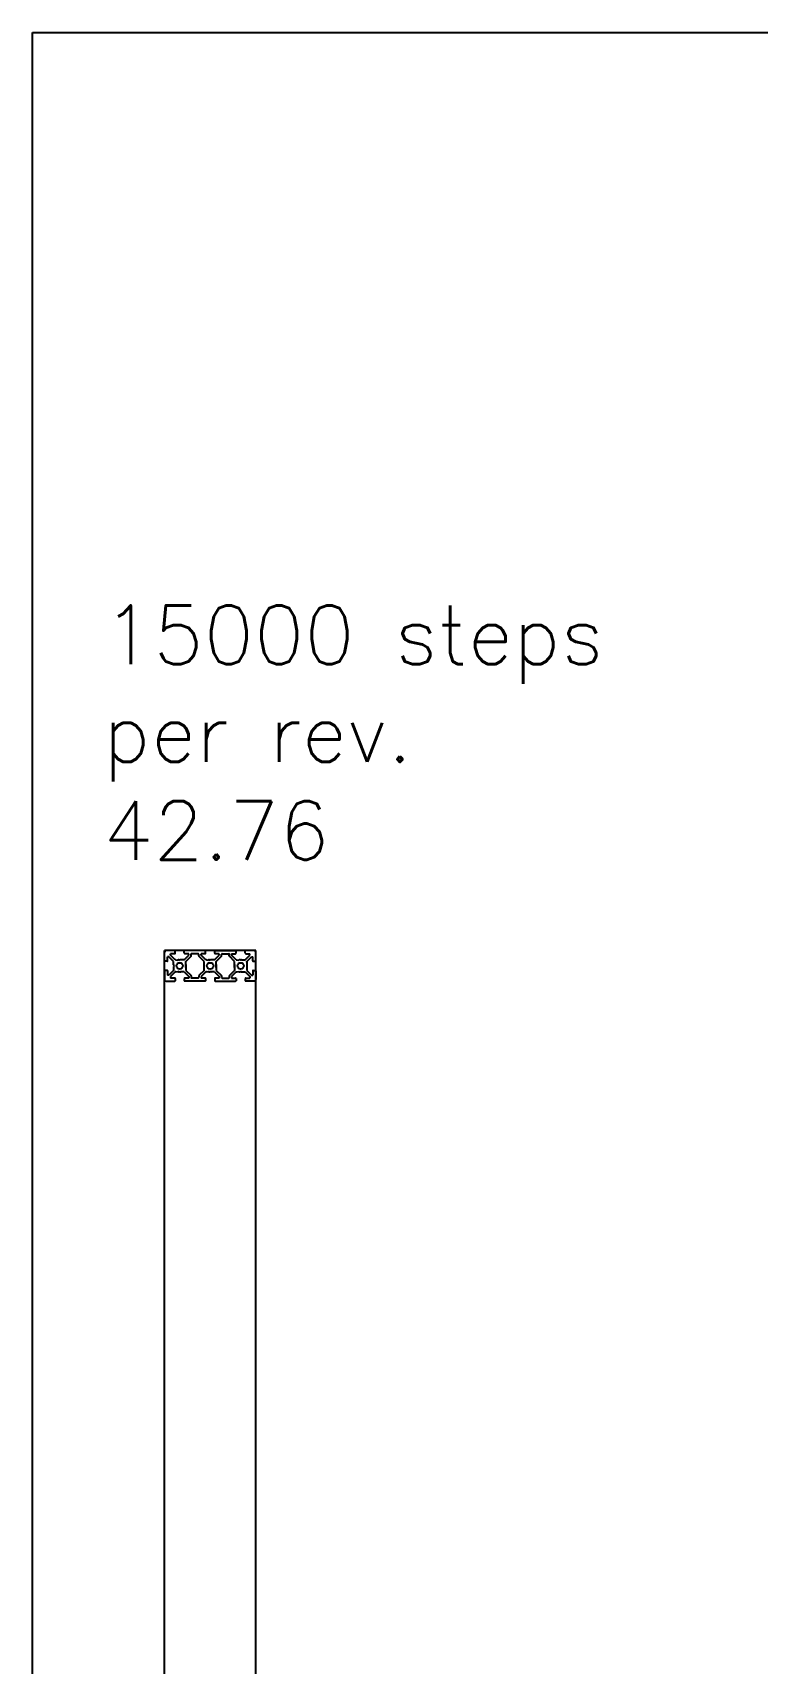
# Model space of a CAD drawing. Extents: x 134 to 3729, y -60 to 2081.
# Drawn here: x 134 to 610, y 1010 to 2081 of the extents above; entities that cross this region are included whole.
import ezdxf

# ---------------------------------------------------------------- set-up
doc = ezdxf.new("R2010")
doc.units = 0
doc.header["$LTSCALE"] = 25.4
doc.header["$MEASUREMENT"] = 0
doc.layers.get('0').update_dxf_attribs({"linetype": 'CONTINUOUS'})
doc.styles.add('ROMANS', font='ROMANS.SHX')

msp = doc.modelspace()

# ---------------------------------------------------------------- linework, layer by layer
for p, q in [((220.33699, 478.07359), (220.33699, 1478.07359)), ((280.33699, 1478.07359), (220.33699, 1478.07359)), ((280.33699, 478.07359), (280.33699, 1478.07359))]:
    msp.add_line(p, q)
at = {"color": 7, "linetype": 'Continuous'}
for p, q in [((227.03698, 1478.07359), (221.33699, 1478.07359)), ((227.33698, 1476.3736), (227.33698, 1477.77359)), ((233.33696, 1476.3736), (233.33696, 1477.77359)), ((247.03694, 1478.07359), (233.63696, 1478.07359)), ((247.33694, 1476.3736), (247.33694, 1477.77359)), ((253.33692, 1476.3736), (253.33692, 1477.77359)), ((253.63692, 1478.07359), (267.0369, 1478.07359)), ((267.3369, 1476.3736), (267.3369, 1477.77359)), ((273.33688, 1476.3736), (273.33688, 1477.77359)), ((279.33687, 1478.07359), (273.63688, 1478.07359)), ((220.33699, 1471.37361), (220.33699, 1477.07359)), ((222.03699, 1471.07361), (220.63699, 1471.07361)), ((222.33699, 1471.37361), (222.33699, 1474.0736)), ((223.27632, 1474.0736), (222.33699, 1474.0736)), ((226.33698, 1471.01295), (223.27632, 1474.0736)), ((227.03698, 1476.0736), (224.33698, 1476.0736)), ((224.33698, 1475.13426), (224.33698, 1476.0736)), ((227.39764, 1472.0736), (224.33698, 1475.13426)), ((226.33698, 1468.7272), (226.33698, 1471.01295)), ((226.33698, 1467.42002), (226.33698, 1465.13428)), ((226.40396, 1468.4772), (226.63698, 1468.07361)), ((226.40396, 1467.67002), (226.63698, 1468.07361)), ((226.40396, 1467.67002), (226.63698, 1468.07361)), ((227.83697, 1472.0736), (227.39764, 1472.0736)), ((227.83697, 1472.0736), (229.11809, 1471.82458)), ((229.43338, 1472.00662), (229.11809, 1471.82458)), ((229.93338, 1472.00662), (230.33697, 1471.7736)), ((230.74056, 1472.00662), (230.33697, 1471.7736)), ((233.2763, 1472.0736), (230.99056, 1472.0736)), ((233.2763, 1472.0736), (236.33696, 1475.13426)), ((236.33696, 1476.0736), (233.63696, 1476.0736)), ((234.33696, 1471.01295), (237.74909, 1474.42507)), ((234.33696, 1467.07361), (234.33696, 1471.01295)), ((234.33696, 1469.07361), (234.33696, 1465.13428)), ((236.33696, 1475.13426), (236.33696, 1476.0736)), ((237.83695, 1474.6372), (237.83695, 1475.7736)), ((242.53695, 1476.0736), (238.13695, 1476.0736)), ((242.83694, 1474.6372), (242.83694, 1475.7736)), ((246.33694, 1471.01295), (242.92481, 1474.42507)), ((247.03694, 1476.0736), (244.33694, 1476.0736)), ((244.33694, 1475.13426), (244.33694, 1476.0736)), ((247.3976, 1472.0736), (244.33694, 1475.13426)), ((246.33694, 1465.13428), (246.33694, 1471.01295)), ((247.83693, 1472.0736), (247.3976, 1472.0736)), ((247.83693, 1472.0736), (249.11805, 1471.82458)), ((249.43334, 1472.00662), (249.11805, 1471.82458)), ((249.93334, 1472.00662), (250.33693, 1471.7736)), ((250.74052, 1472.00662), (250.33693, 1471.7736)), ((253.27626, 1472.0736), (250.99052, 1472.0736)), ((253.27626, 1472.0736), (256.33692, 1475.13426)), ((256.33692, 1476.0736), (253.63692, 1476.0736)), ((254.33692, 1471.01295), (257.74905, 1474.42507)), ((254.33692, 1467.07361), (254.33692, 1471.01295)), ((254.33692, 1469.07361), (254.33692, 1465.13428)), ((256.33692, 1475.13426), (256.33692, 1476.0736)), ((257.83691, 1474.6372), (257.83691, 1475.7736)), ((258.13691, 1476.0736), (262.53691, 1476.0736)), ((262.8369, 1474.6372), (262.8369, 1475.7736)), ((266.3369, 1471.01295), (262.92477, 1474.42507)), ((264.3369, 1476.0736), (267.0369, 1476.0736)), ((264.3369, 1475.13426), (264.3369, 1476.0736)), ((267.39756, 1472.0736), (264.3369, 1475.13426)), ((266.3369, 1467.07361), (266.3369, 1471.01295)), ((266.3369, 1469.07361), (266.3369, 1465.13428)), ((267.39756, 1472.0736), (267.83689, 1472.0736)), ((267.83689, 1472.0736), (269.11801, 1471.82458)), ((269.4333, 1472.00662), (269.11801, 1471.82458)), ((269.9333, 1472.00662), (270.33689, 1471.7736)), ((270.74048, 1472.00662), (270.33689, 1471.7736)), ((270.99048, 1472.0736), (273.27622, 1472.0736)), ((273.27622, 1472.0736), (276.33688, 1475.13426)), ((273.63688, 1476.0736), (276.33688, 1476.0736)), ((274.33688, 1471.01295), (277.39754, 1474.0736)), ((274.33688, 1470.57361), (274.33688, 1471.01295)), ((274.33688, 1471.01295), (274.33688, 1465.13428)), ((276.33688, 1475.13426), (276.33688, 1476.0736)), ((277.39754, 1474.0736), (278.33687, 1474.0736)), ((278.33687, 1471.37361), (278.33687, 1474.0736)), ((278.63687, 1471.07361), (280.03687, 1471.07361)), ((280.33687, 1471.37361), (280.33687, 1477.07359)), ((220.33699, 1464.77362), (220.33699, 1459.07363)), ((222.03699, 1465.07362), (220.63699, 1465.07362)), ((221.33699, 1458.07363), (227.03698, 1458.07363)), ((222.33699, 1464.77362), (222.33699, 1462.07362)), ((223.27632, 1462.07362), (222.33699, 1462.07362)), ((226.33698, 1465.13428), (223.27632, 1462.07362)), ((227.39764, 1464.07362), (224.33698, 1461.01297)), ((224.33698, 1461.01297), (224.33698, 1460.07363)), ((227.03698, 1460.07363), (224.33698, 1460.07363)), ((227.33698, 1459.77363), (227.33698, 1458.37363)), ((227.83697, 1464.07362), (227.39764, 1464.07362)), ((227.83697, 1464.07362), (229.11809, 1464.32264)), ((229.43338, 1464.14061), (229.11809, 1464.32264)), ((229.93338, 1464.14061), (230.33697, 1464.37362)), ((230.74056, 1464.14061), (230.33697, 1464.37362)), ((233.2763, 1464.07362), (230.99056, 1464.07362)), ((233.2763, 1464.07362), (236.33696, 1461.01297)), ((233.33696, 1459.77363), (233.33696, 1458.37363)), ((236.33696, 1460.07363), (233.63696, 1460.07363)), ((247.03694, 1458.07363), (233.63696, 1458.07363)), ((234.33696, 1465.13428), (237.74909, 1461.72215)), ((236.33696, 1461.01297), (236.33696, 1460.07363)), ((237.83695, 1461.51002), (237.83695, 1460.37363)), ((242.53695, 1460.07363), (238.13695, 1460.07363)), ((242.83694, 1461.51002), (242.83694, 1460.37363)), ((246.33694, 1465.13428), (242.92481, 1461.72215)), ((247.3976, 1464.07362), (244.33694, 1461.01297)), ((244.33694, 1461.01297), (244.33694, 1460.07363)), ((247.03694, 1460.07363), (244.33694, 1460.07363)), ((247.33694, 1459.77363), (247.33694, 1458.37363)), ((247.83693, 1464.07362), (247.3976, 1464.07362)), ((247.83693, 1464.07362), (249.11805, 1464.32264)), ((249.43334, 1464.14061), (249.11805, 1464.32264)), ((249.93334, 1464.14061), (250.33693, 1464.37362)), ((250.74052, 1464.14061), (250.33693, 1464.37362)), ((253.27626, 1464.07362), (250.99052, 1464.07362)), ((253.27626, 1464.07362), (256.33692, 1461.01297)), ((253.33692, 1459.77363), (253.33692, 1458.37363)), ((256.33692, 1460.07363), (253.63692, 1460.07363)), ((253.63692, 1458.07363), (267.0369, 1458.07363)), ((254.33692, 1465.13428), (257.74905, 1461.72215)), ((256.33692, 1461.01297), (256.33692, 1460.07363)), ((257.83691, 1461.51002), (257.83691, 1460.37363)), ((258.13691, 1460.07363), (262.53691, 1460.07363)), ((262.8369, 1461.51002), (262.8369, 1460.37363)), ((266.3369, 1465.13428), (262.92477, 1461.72215)), ((267.39756, 1464.07362), (264.3369, 1461.01297)), ((264.3369, 1461.01297), (264.3369, 1460.07363)), ((264.3369, 1460.07363), (267.0369, 1460.07363)), ((267.3369, 1459.77363), (267.3369, 1458.37363)), ((267.39756, 1464.07362), (267.83689, 1464.07362)), ((267.83689, 1464.07362), (269.11801, 1464.32264)), ((269.4333, 1464.14061), (269.11801, 1464.32264)), ((269.9333, 1464.14061), (270.33689, 1464.37362)), ((270.74048, 1464.14061), (270.33689, 1464.37362)), ((270.99048, 1464.07362), (273.27622, 1464.07362)), ((273.27622, 1464.07362), (276.33688, 1461.01297)), ((273.33688, 1459.77363), (273.33688, 1458.37363)), ((273.63688, 1460.07363), (276.33688, 1460.07363)), ((279.33687, 1458.07363), (273.63688, 1458.07363)), ((274.33688, 1465.13428), (277.39754, 1462.07362)), ((276.33688, 1461.01297), (276.33688, 1460.07363)), ((277.39754, 1462.07362), (278.33687, 1462.07362)), ((278.33687, 1464.77362), (278.33687, 1462.07362)), ((278.63687, 1465.07362), (280.03687, 1465.07362)), ((280.33687, 1464.77362), (280.33687, 1459.07363))]:
    msp.add_line(p, q, dxfattribs=at)
at = {"color": 4}
msp.add_lwpolyline([(133.78398, 2080.78436), (3728.5728, 2080.78436), (3728.5728, 192.682), (133.78398, 192.682)], close=True, dxfattribs=at)
at = {"color": 7, "linetype": 'Continuous'}
for centre in [(230.33697, 1468.07361), (230.33697, 1468.07361), (250.33693, 1468.07361), (270.33689, 1468.07361)]:
    msp.add_circle(centre, 2.1, dxfattribs=at)
for centre, radius, start, end in [((221.33699, 1477.07359), 1, 90, 180), ((227.03698, 1477.77359), 0.3, 0, 90), ((233.63696, 1477.77359), 0.3, 90, 180), ((247.03694, 1477.77359), 0.3, 0, 90), ((253.63692, 1477.77359), 0.3, 90, 180), ((267.0369, 1477.77359), 0.3, 0, 90), ((273.63688, 1477.77359), 0.3, 90, 180), ((279.33687, 1477.07359), 1, 0, 90), ((220.63699, 1471.37361), 0.3, 180, 270), ((222.03699, 1471.37361), 0.3, 270, 0), ((226.83698, 1468.7272), 0.5, 180, 210), ((226.83698, 1467.42002), 0.5, 150, 180), ((227.03698, 1476.3736), 0.3, 270, 0), ((229.68338, 1471.57361), 0.5, 60, 120), ((230.99056, 1471.57361), 0.5, 90, 120), ((233.63696, 1476.3736), 0.3, 180, 270), ((237.53696, 1474.6372), 0.3, 315, 0), ((238.13695, 1475.7736), 0.3, 90, 180), ((242.53695, 1475.7736), 0.3, 0, 90), ((243.13694, 1474.6372), 0.3, 180, 225), ((247.03694, 1476.3736), 0.3, 270, 0), ((249.68334, 1471.57361), 0.5, 60, 120), ((250.99052, 1471.57361), 0.5, 90, 120), ((253.63692, 1476.3736), 0.3, 180, 270), ((257.53692, 1474.6372), 0.3, 315, 0), ((258.13691, 1475.7736), 0.3, 90, 180), ((262.53691, 1475.7736), 0.3, 0, 90), ((263.1369, 1474.6372), 0.3, 180, 225), ((267.0369, 1476.3736), 0.3, 270, 0), ((269.6833, 1471.57361), 0.5, 60, 120), ((270.99048, 1471.57361), 0.5, 90, 120), ((273.63688, 1476.3736), 0.3, 180, 270), ((278.63687, 1471.37361), 0.3, 180, 270), ((280.03687, 1471.37361), 0.3, 270, 0), ((220.63699, 1464.77362), 0.3, 90, 180), ((221.33699, 1459.07363), 1, 180, 270), ((222.03699, 1464.77362), 0.3, 0, 90), ((227.03698, 1459.77363), 0.3, 0, 90), ((227.03698, 1458.37363), 0.3, 270, 0), ((229.68338, 1464.57362), 0.5, 240, 300), ((230.99056, 1464.57362), 0.5, 240, 270), ((233.63696, 1459.77363), 0.3, 90, 180), ((233.63696, 1458.37363), 0.3, 180, 270), ((237.53696, 1461.51002), 0.3, 0, 45), ((238.13695, 1460.37363), 0.3, 180, 270), ((242.53695, 1460.37363), 0.3, 270, 0), ((243.13694, 1461.51002), 0.3, 135, 180), ((247.03694, 1459.77363), 0.3, 0, 90), ((247.03694, 1458.37363), 0.3, 270, 0), ((249.68334, 1464.57362), 0.5, 240, 300), ((250.99052, 1464.57362), 0.5, 240, 270), ((253.63692, 1459.77363), 0.3, 90, 180), ((253.63692, 1458.37363), 0.3, 180, 270), ((257.53692, 1461.51002), 0.3, 0, 45), ((258.13691, 1460.37363), 0.3, 180, 270), ((262.53691, 1460.37363), 0.3, 270, 0), ((263.1369, 1461.51002), 0.3, 135, 180), ((267.0369, 1459.77363), 0.3, 0, 90), ((267.0369, 1458.37363), 0.3, 270, 0), ((269.6833, 1464.57362), 0.5, 240, 300), ((270.99048, 1464.57362), 0.5, 240, 270), ((273.63688, 1459.77363), 0.3, 90, 180), ((273.63688, 1458.37363), 0.3, 180, 270), ((278.63687, 1464.77362), 0.3, 90, 180), ((279.33687, 1459.07363), 1, 270, 0), ((280.03687, 1464.77362), 0.3, 0, 90)]:
    msp.add_arc(centre, radius, start, end, dxfattribs=at)

# ---------------------------------------------------------------- texts
at = {"color": 3, "insert": (179.98772, 1704.69838), "char_height": 38.5291102, "attachment_point": 1, "style": 'ROMANS'}
msp.add_mtext_dynamic_manual_height_columns('15000 steps per rev.\\P42.76', width=388.7600381, gutter_width=1, heights=[0], dxfattribs=at)

doc.saveas('drawing.dxf')
